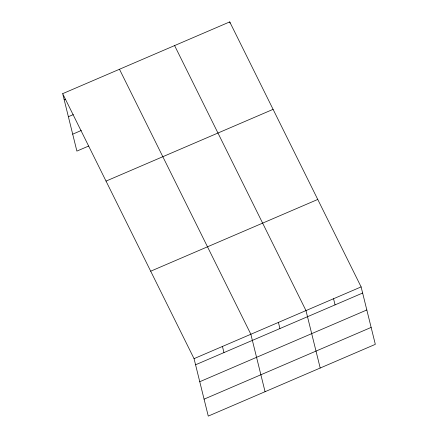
<?xml version="1.0" encoding="UTF-8"?>
<svg xmlns="http://www.w3.org/2000/svg" width="438" height="438" viewBox="0 0 438 438"><rect width="100%" height="100%" fill="white"/><g stroke="black" fill="none" stroke-linecap="round" stroke-linejoin="round"><path stroke-width="0.66" d="M62.672 93.655L229.731 21.9L361.115 286.901L375.328 344.345L208.269 416.1L194.05 358.651L62.672 93.655L76.885 151.099L88.618 146.062M64.189 99.793L65.426 99.262M68.377 116.722L73.316 114.603M72.697 134.17L81.342 130.458M106.023 181.102L273.088 109.352M150.694 271.204L317.758 199.449M194.05 358.651L361.115 286.901M195.567 364.788L362.631 293.038M199.761 381.722L366.825 309.967M204.075 399.166L371.139 327.416M174.603 45.579L305.981 310.575L320.2 368.024M119.47 69.259L250.854 334.254L265.067 391.703M333.548 298.738L335.065 304.875M229.731 21.9L230.038 23.126M278.415 322.417L279.937 328.555M222.449 346.453L223.971 352.59"/></g></svg>
